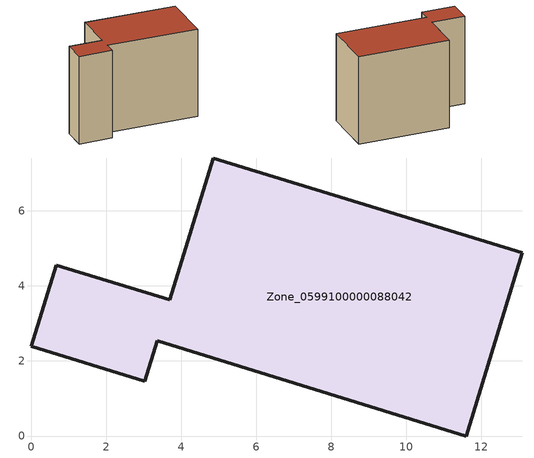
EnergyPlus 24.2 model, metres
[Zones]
Zone_0599100000088042
 floor ground (C_G): 3.36,2.54 3.03,1.46 0,2.39 0.67,4.55 3.69,3.63 4.85,7.41 13.09,4.88 11.59,0 z0
 wall outside (C_F): 3.69,3.63 0.67,4.55 0,2.39 3.03,1.46 3.36,2.54 11.59,0 13.09,4.88 4.85,7.41 3.69,3.63 z0:8.49
 roof outside (C_R): 13.09,4.88 4.85,7.41 3.69,3.63 0.67,4.55 0,2.39 3.03,1.46 3.36,2.54 11.59,0 z8.49
[BUILDING]
Pand.0599100000088042: North Axis=0; Terrain=City; Loads Convergence Tolerance Value=0.04; Temperature Convergence Tolerance Value=0.4; Solar Distribution=FullExterior; Maximum Number of Warmup Days=25; Minimum Number of Warmup Days=1
[Site:Location]
Rotterdam.The.Hague.AP_ZH_NLD Design_Conditions: Latitude=51.96; Longitude=4.45; Time Zone=1; Elevation=-4.5
[SITE:GROUNDTEMPERATURE:BUILDINGSURFACE]
18, 18, 18, 18, 18, 18, 18, 18, 18, 18, 18, 18
[MATERIAL] Thermal Absorptance=0.9; Solar Absorptance=0.7; Visible Absorptance=0.7
Name | Roughness | Thickness | Conductivity | Density | Specific Heat
G.TI.1975-1991 | MediumSmooth | 0.15 | 0.288461 | 540 | 1210
F.TI.1975-1991 | Rough | 0.3 | 0.230769 | 1920 | 840
R.TI.1975-1991 | MediumRough | 0.2 | 0.153846 | 1500 | 1000
[CONSTRUCTION]
C_G: G.TI.1975-1991
C_F: F.TI.1975-1991
C_R: R.TI.1975-1991
[ZONE]
Zone_0599100000088042: Type=1; Multiplier=1; Ceiling Height=Autocalculate; Volume=Autocalculate; Floor Area=autocalculate; Part of Total Floor Area=Yes
[ZONEINFILTRATION:DESIGNFLOWRATE]
Infil_Zone_0599100000088042: Zone or ZoneList or Space or SpaceList=Zone_0599100000088042; Schedule=AlwaysOn; Design Flow Rate Calculation Method=Flow/Area; Flow Rate per Floor Area=0.003; Constant Term Coefficient=1; Temperature Term Coefficient=0; Velocity Term Coefficient=0; Velocity Squared Term Coefficient=0
[HVACTEMPLATE:ZONE:IDEALLOADSAIRSYSTEM]
Zone_0599100000088042: Maximum Heating Supply Air Temperature=50; Minimum Cooling Supply Air Temperature=13; Maximum Heating Supply Air Humidity Ratio=0.0156; Minimum Cooling Supply Air Humidity Ratio=0.0077; Heating Limit=NoLimit; Cooling Limit=NoLimit; Dehumidification Control Type=ConstantSensibleHeatRatio; Cooling Sensible Heat Ratio=0.7; Dehumidification Setpoint=60; Humidification Control Type=None; Humidification Setpoint=30; Outdoor Air Method=None; Outdoor Air Flow Rate per Person=0.00944; Outdoor Air Flow Rate per Zone Floor Area=0; Outdoor Air Flow Rate per Zone=0; Demand Controlled Ventilation Type=None; Outdoor Air Economizer Type=NoEconomizer; Heat Recovery Type=None; Sensible Heat Recovery Effectiveness=0.7; Latent Heat Recovery Effectiveness=0.65
[ZONECONTROL:THERMOSTAT]
ThermostatControl_Zone_0599100000088042: Zone or ZoneList=Zone_0599100000088042; Control Type Schedule=DualSetpointControlType; Control 1=Thermostat_Zone_0599100000088042; Temperature Difference Between Cutout And Setpoint=0
[THERMOSTATSETPOINT:DUALSETPOINT]
Thermostat_Zone_0599100000088042: Heating Setpoint Temperature Schedule=HeatingSetpoint_Zone_0599100000088042; Cooling Setpoint Temperature Schedule=CoolingSetpoint_Zone_0599100000088042
[SCHEDULE:COMPACT]
HeatingSetpoint_Zone_0599100000088042: Through: 12/31, For: AllDays, Until: 24:00, 21
CoolingSetpoint_Zone_0599100000088042: Through: 12/31, For: AllDays, Until: 24:00, 24
DualSetpointControlType: Through: 12/31, For: AllDays, Until: 24:00, 4
AlwaysOn: Through: 12/31, For: AllDays, Until: 24:00, 1
